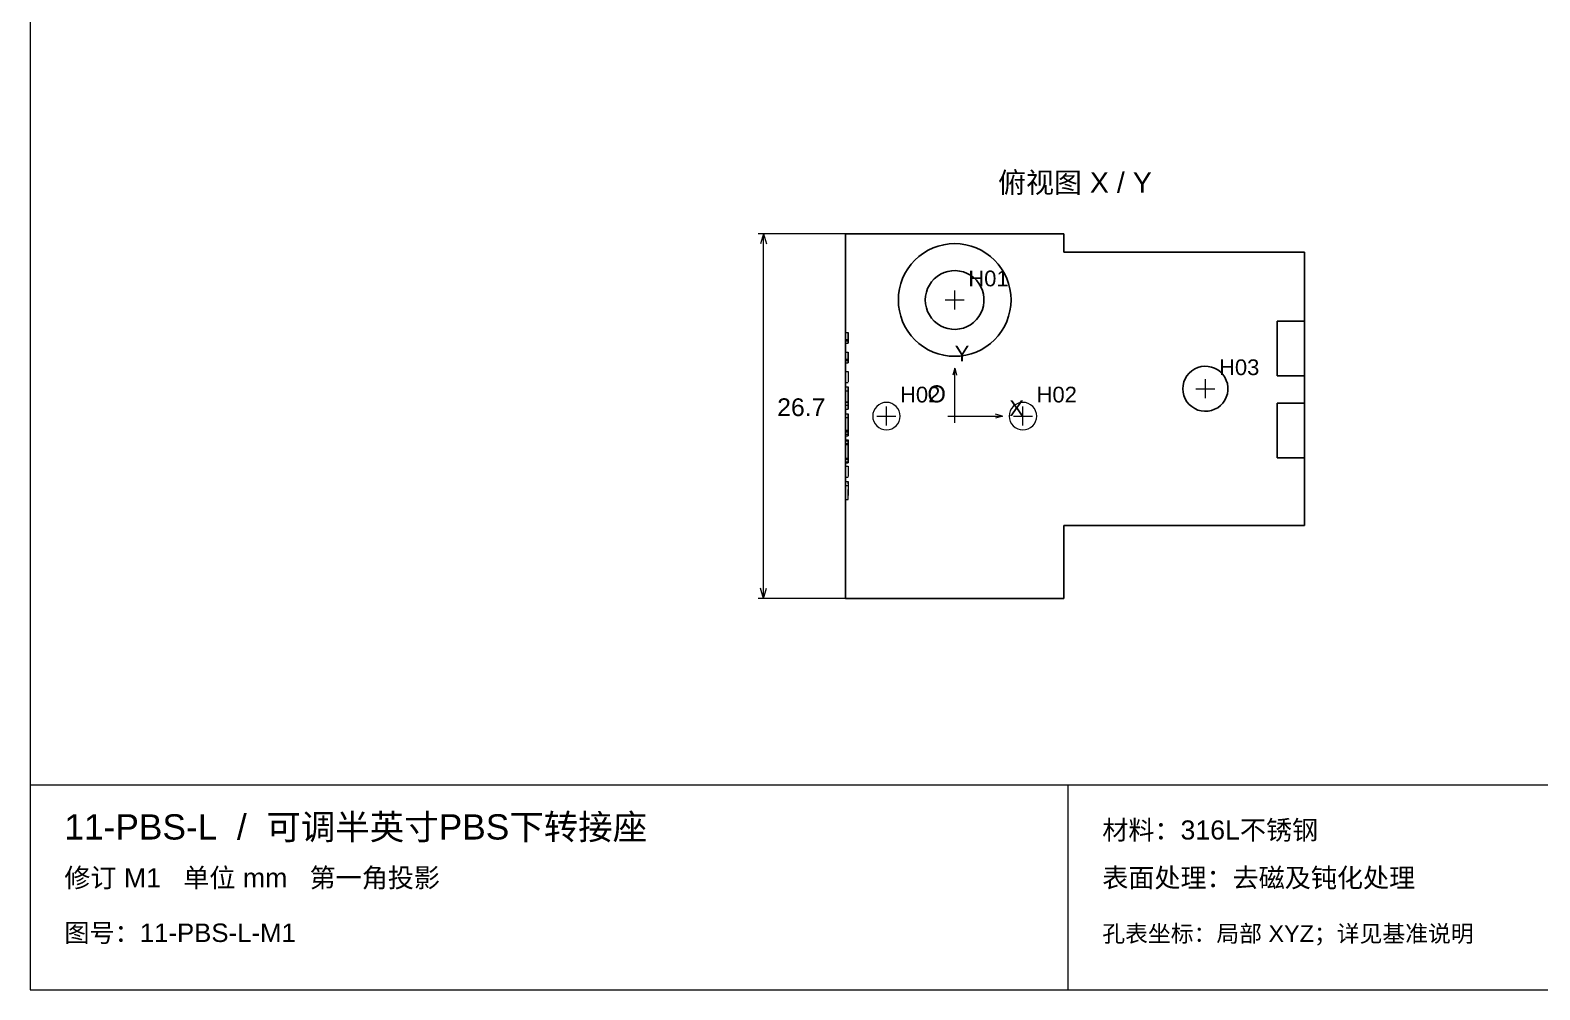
# Paper-space layout '01_三视图' of a CAD drawing. Header units: millimetres. Extents: x 8 to 450, y 8 to 289.
# Drawn here: x 8 to 229.1, y 8 to 148.5 of the extents above; entities that cross this region are included whole.
import ezdxf
from ezdxf.enums import TextEntityAlignment as Align

# ---------------------------------------------------------------- set-up
doc = ezdxf.new("R2010")
doc.units = ezdxf.units.MM
doc.linetypes.add('WP_HIDDEN', pattern=[2.3, 1.5, -0.8])
for name, color, linetype, lineweight in [('ANNOTATIONS', 7, 'CONTINUOUS', 18), ('HIDDEN', 7, 'WP_HIDDEN', 13), ('VISIBLE', 7, 'CONTINUOUS', 25)]:
    doc.layers.add(name, color=color, linetype=linetype, lineweight=lineweight)
doc.styles.add('CJK', font='Arial Unicode.ttf')

psp = doc.layouts.new('01_三视图')

# ---------------------------------------------------------------- linework, layer by layer
at = {"layer": 'ANNOTATIONS'}
for p, q in [((8, 289), (8, 8)), ((127.39, 118.7), (114.59, 118.7)), ((115.39, 118.7), (114.97, 117.2)), ((115.39, 65.3), (115.39, 118.7)), ((115.39, 118.7), (115.81, 117.2)), ((141.99, 109), (144.79, 109)), ((143.39, 107.6), (143.39, 110.4)), ((143.39, 99), (143.11, 98)), ((143.39, 92), (143.39, 99)), ((143.39, 99), (143.67, 98)), ((180.11, 94.6), (180.11, 97.4)), ((178.71, 96), (181.51, 96)), ((133.39, 90.6), (133.39, 93.4)), ((143.39, 91), (143.39, 93)), ((153.39, 90.6), (153.39, 93.4)), ((131.99, 92), (134.79, 92)), ((142.39, 92), (144.39, 92)), ((143.39, 92), (150.39, 92)), ((150.39, 92), (149.39, 92.28)), ((150.39, 92), (149.39, 91.72)), ((151.99, 92), (154.79, 92)), ((115.39, 65.3), (114.97, 66.8)), ((115.39, 65.3), (115.81, 66.8)), ((127.39, 65.3), (114.59, 65.3)), ((8, 38), (412, 38)), ((160, 8), (160, 38)), ((8, 8), (412, 8))]:
    psp.add_line(p, q, dxfattribs=at)
at = {"layer": 'HIDDEN'}
for points in [[(194.61, 76), (194.61, 116)], [(127.39, 103.47), (127.39, 103.83), (127.39, 104.23)], [(127.39, 104.23), (127.39, 103.97), (127.39, 103.68)], [(127.39, 104.23), (127.79, 104.23)], [(127.79, 103.68), (127.79, 103.98), (127.79, 104.23)], [(127.79, 104.23), (127.79, 103.82), (127.79, 103.47)], [(127.39, 103.68), (127.39, 103.41), (127.39, 103.19)], [(127.39, 103), (127.39, 103.09), (127.39, 103.19), (127.39, 103.32), (127.39, 103.47)], [(127.39, 103.19), (127.39, 102.67)], [(127.39, 103.19), (127.79, 103.19)], [(127.39, 102.67), (127.39, 103)], [(127.39, 103), (127.79, 103)], [(127.39, 102.67), (127.79, 102.67)], [(127.79, 103.19), (127.79, 103.41), (127.79, 103.68)], [(127.79, 103.47), (127.79, 103.32), (127.79, 103.19), (127.79, 103.08), (127.79, 103)], [(127.79, 102.67), (127.79, 103.19)], [(127.79, 103), (127.79, 102.67)], [(127.39, 100.6), (127.39, 100.96), (127.39, 101.37)], [(127.39, 101.37), (127.39, 101.11), (127.39, 100.82)], [(127.39, 101.37), (127.79, 101.37)], [(127.39, 100.82), (127.39, 100.55), (127.39, 100.33)], [(127.39, 100.14), (127.39, 100.22), (127.39, 100.33), (127.39, 100.45), (127.39, 100.6)], [(127.39, 100.33), (127.39, 99.8)], [(127.39, 100.33), (127.79, 100.33)], [(127.39, 99.8), (127.39, 100.14)], [(127.39, 100.14), (127.79, 100.14)], [(127.39, 99.8), (127.79, 99.8)], [(127.79, 100.82), (127.79, 101.11), (127.79, 101.37)], [(127.79, 101.37), (127.79, 100.96), (127.79, 100.6)], [(127.79, 100.33), (127.79, 100.54), (127.79, 100.82)], [(127.79, 100.6), (127.79, 100.45), (127.79, 100.32), (127.79, 100.22), (127.79, 100.14)], [(127.79, 99.8), (127.79, 100.33)], [(127.79, 100.14), (127.79, 99.8)], [(127.39, 96.92), (127.39, 98.52)], [(127.39, 98.52), (127.79, 98.52)], [(127.79, 98.52), (127.79, 96.92)], [(127.39, 96.92), (127.79, 96.92)], [(127.39, 94.67), (127.39, 96.27)], [(127.39, 96.27), (127.39, 95.71)], [(127.39, 96.27), (127.79, 96.27)], [(127.39, 95.71), (127.39, 94.62)], [(127.39, 95.71), (127.79, 95.71)], [(127.39, 94.61), (127.39, 95.71)], [(127.39, 95.71), (127.39, 94.62)], [(127.79, 96.27), (127.79, 94.67)], [(127.79, 95.71), (127.79, 96.27)], [(127.79, 94.62), (127.79, 95.71)], [(127.79, 95.71), (127.79, 94.61)], [(127.79, 94.62), (127.79, 95.71)], [(127.39, 94.02), (127.39, 94.15), (127.39, 94.3), (127.39, 94.47), (127.39, 94.67)], [(127.39, 94.62), (127.39, 94.23), (127.39, 93.89), (127.39, 93.59), (127.39, 93.37)], [(127.39, 94.62), (127.39, 94.45), (127.39, 94.3), (127.39, 94.19), (127.39, 94.1)], [(127.39, 93.84), (127.39, 93.97), (127.39, 94.15), (127.39, 94.37), (127.39, 94.61)], [(127.39, 94.1), (127.39, 93.9), (127.39, 93.74)], [(127.39, 94.1), (127.79, 94.1)], [(127.39, 93.5), (127.39, 93.73), (127.39, 94.02)], [(127.39, 94.02), (127.79, 94.02)], [(127.39, 93.61), (127.39, 93.62), (127.39, 93.66), (127.39, 93.74), (127.39, 93.84)], [(127.39, 93.74), (127.39, 93.64), (127.39, 93.61)], [(127.39, 93.61), (127.79, 93.61)], [(127.39, 93.16), (127.39, 93.3), (127.39, 93.5)], [(127.39, 93.37), (127.39, 93.22), (127.39, 93.11), (127.39, 93.05), (127.39, 93.03)], [(127.39, 93.03), (127.39, 93.06), (127.39, 93.16)], [(127.39, 93.03), (127.79, 93.03)], [(127.79, 94.67), (127.79, 94.47), (127.79, 94.3), (127.79, 94.15), (127.79, 94.02)], [(127.79, 93.37), (127.79, 93.58), (127.79, 93.86), (127.79, 94.2), (127.79, 94.62)], [(127.79, 94.1), (127.79, 94.18), (127.79, 94.3), (127.79, 94.45), (127.79, 94.62)], [(127.79, 94.61), (127.79, 94.36), (127.79, 94.14), (127.79, 93.97), (127.79, 93.84)], [(127.79, 93.74), (127.79, 93.9), (127.79, 94.1)], [(127.79, 94.02), (127.79, 93.73), (127.79, 93.5)], [(127.79, 93.84), (127.79, 93.74), (127.79, 93.66), (127.79, 93.62), (127.79, 93.61)], [(127.79, 93.61), (127.79, 93.64), (127.79, 93.74)], [(127.79, 93.5), (127.79, 93.3), (127.79, 93.16)], [(127.79, 93.03), (127.79, 93.05), (127.79, 93.11), (127.79, 93.22), (127.79, 93.37)], [(127.79, 93.16), (127.79, 93.06), (127.79, 93.03)], [(135.4, 92), (135.36, 92.39), (135.24, 92.77), (135.06, 93.12), (134.81, 93.42), (134.5, 93.67), (134.16, 93.86), (133.78, 93.97), (133.39, 94.01), (132.99, 93.97), (132.62, 93.86), (132.27, 93.67), (131.97, 93.42), (131.72, 93.12), (131.53, 92.77), (131.41, 92.39), (131.38, 92), (131.41, 91.61), (131.53, 91.23), (131.72, 90.88), (131.97, 90.58), (132.27, 90.33), (132.62, 90.14), (132.99, 90.03), (133.39, 89.99), (133.78, 90.03), (134.16, 90.14), (134.5, 90.33), (134.81, 90.58), (135.06, 90.88), (135.24, 91.23), (135.36, 91.61), (135.4, 92)], [(155.4, 92), (155.36, 92.39), (155.24, 92.77), (155.06, 93.12), (154.81, 93.42), (154.5, 93.67), (154.16, 93.86), (153.78, 93.97), (153.39, 94.01), (152.99, 93.97), (152.62, 93.86), (152.27, 93.67), (151.97, 93.42), (151.72, 93.12), (151.53, 92.77), (151.41, 92.39), (151.38, 92), (151.41, 91.61), (151.53, 91.23), (151.72, 90.88), (151.97, 90.58), (152.27, 90.33), (152.62, 90.14), (152.99, 90.03), (153.39, 89.99), (153.78, 90.03), (154.16, 90.14), (154.5, 90.33), (154.81, 90.58), (155.06, 90.88), (155.24, 91.23), (155.36, 91.61), (155.4, 92)], [(127.39, 90.74), (127.39, 92.33)], [(127.39, 92.33), (127.39, 90.71)], [(127.39, 92.33), (127.79, 92.33)], [(127.39, 91.77), (127.79, 91.77)], [(127.39, 90.85), (127.39, 91.77)], [(127.39, 91.77), (127.39, 90.92)], [(127.39, 90.71), (127.39, 91.77)], [(127.39, 91.77), (127.39, 90.79)], [(127.39, 90.92), (127.39, 90.71), (127.39, 90.53), (127.39, 90.39), (127.39, 90.27)], [(127.39, 90.31), (127.39, 90.41), (127.39, 90.53), (127.39, 90.68), (127.39, 90.85)], [(127.39, 90.79), (127.39, 90.6), (127.39, 90.43), (127.39, 90.29), (127.39, 90.16)], [(127.39, 89.95), (127.39, 90.12), (127.39, 90.3), (127.39, 90.74)], [(127.39, 90.71), (127.39, 90.34), (127.39, 90.02)], [(127.39, 90.33), (127.39, 90.39), (127.39, 90.48), (127.39, 90.71)], [(127.79, 92.33), (127.79, 90.74)], [(127.79, 90.71), (127.79, 92.33)], [(127.79, 91.77), (127.79, 90.85)], [(127.79, 90.92), (127.79, 91.77)], [(127.79, 91.77), (127.79, 90.71)], [(127.79, 90.79), (127.79, 91.77)], [(127.79, 90.27), (127.79, 90.38), (127.79, 90.53), (127.79, 90.71), (127.79, 90.92)], [(127.79, 90.85), (127.79, 90.68), (127.79, 90.53), (127.79, 90.41), (127.79, 90.31)], [(127.79, 90.16), (127.79, 90.28), (127.79, 90.43), (127.79, 90.59), (127.79, 90.79)], [(127.79, 90.74), (127.79, 90.5), (127.79, 90.3), (127.79, 90.11), (127.79, 89.95)], [(127.79, 90.02), (127.79, 90.34), (127.79, 90.71)], [(127.79, 90.71), (127.79, 90.58), (127.79, 90.48), (127.79, 90.39), (127.79, 90.33)], [(127.39, 90), (127.39, 90.15), (127.39, 90.33)], [(127.39, 89.99), (127.39, 90.12), (127.39, 90.31)], [(127.39, 90.27), (127.39, 90.1), (127.39, 89.98)], [(127.39, 90.16), (127.39, 89.97), (127.39, 89.82)], [(127.39, 90.02), (127.39, 89.77), (127.39, 89.56)], [(127.39, 89.79), (127.39, 89.88), (127.39, 90)], [(127.39, 89.88), (127.39, 89.91), (127.39, 89.99)], [(127.39, 89.98), (127.39, 89.91), (127.39, 89.88)], [(127.39, 89.49), (127.39, 89.69), (127.39, 89.95)], [(127.39, 89.33), (127.39, 89.44), (127.39, 89.58), (127.39, 89.74), (127.39, 89.92)], [(127.39, 89.92), (127.39, 89.66), (127.39, 89.47)], [(127.39, 89.92), (127.79, 89.92)], [(127.39, 89.88), (127.79, 89.88)], [(127.39, 89.82), (127.39, 89.73), (127.39, 89.7)], [(127.39, 89.7), (127.39, 89.72), (127.39, 89.79)], [(127.39, 89.7), (127.79, 89.7)], [(127.39, 89.56), (127.39, 89.39), (127.39, 89.25)], [(127.39, 89.33), (127.39, 89.34), (127.39, 89.37), (127.39, 89.42), (127.39, 89.49)], [(127.39, 89.47), (127.39, 89.36), (127.39, 89.33)], [(127.39, 89.12), (127.39, 89.13), (127.39, 89.17), (127.39, 89.24), (127.39, 89.33)], [(127.39, 89.33), (127.79, 89.33)], [(127.39, 89.25), (127.39, 89.15), (127.39, 89.12)], [(127.39, 89.12), (127.79, 89.12)], [(127.39, 88), (127.39, 88.54)], [(127.39, 88.54), (127.39, 88.52), (127.39, 88.47), (127.39, 88.4), (127.39, 88.3)], [(127.39, 88.54), (127.79, 88.54)], [(127.79, 90.33), (127.79, 90.15), (127.79, 90)], [(127.79, 90.31), (127.79, 90.12), (127.79, 89.99)], [(127.79, 89.98), (127.79, 90.1), (127.79, 90.27)], [(127.79, 89.82), (127.79, 89.97), (127.79, 90.16)], [(127.79, 89.56), (127.79, 89.77), (127.79, 90.02)], [(127.79, 90), (127.79, 89.88), (127.79, 89.79)], [(127.79, 89.99), (127.79, 89.91), (127.79, 89.88)], [(127.79, 89.88), (127.79, 89.91), (127.79, 89.98)], [(127.79, 89.95), (127.79, 89.69), (127.79, 89.49)], [(127.79, 89.47), (127.79, 89.66), (127.79, 89.92)], [(127.79, 89.92), (127.79, 89.74), (127.79, 89.58), (127.79, 89.44), (127.79, 89.33)], [(127.79, 89.7), (127.79, 89.73), (127.79, 89.82)], [(127.79, 89.79), (127.79, 89.72), (127.79, 89.7)], [(127.79, 89.25), (127.79, 89.39), (127.79, 89.56)], [(127.79, 89.49), (127.79, 89.42), (127.79, 89.37), (127.79, 89.34), (127.79, 89.33)], [(127.79, 89.33), (127.79, 89.36), (127.79, 89.47)], [(127.79, 89.33), (127.79, 89.24), (127.79, 89.17), (127.79, 89.13), (127.79, 89.12)], [(127.79, 89.12), (127.79, 89.15), (127.79, 89.25)], [(127.79, 88.3), (127.79, 88.4), (127.79, 88.47), (127.79, 88.52), (127.79, 88.54)], [(127.79, 88.54), (127.79, 88)], [(127.39, 88.19), (127.39, 88.27), (127.39, 88.33), (127.39, 88.36), (127.39, 88.37)], [(127.39, 88.37), (127.39, 88.34), (127.39, 88.22)], [(127.39, 88.37), (127.79, 88.37)], [(127.39, 88.3), (127.39, 88.18), (127.39, 88.04), (127.39, 87.87), (127.39, 87.69)], [(127.39, 88.22), (127.39, 88.03), (127.39, 87.77)], [(127.39, 87.66), (127.39, 87.96), (127.39, 88.09), (127.39, 88.19)], [(127.39, 87.83), (127.39, 87.94), (127.39, 88)], [(127.39, 88), (127.79, 88)], [(127.39, 87.4), (127.39, 87.65), (127.39, 87.83)], [(127.39, 87.67), (127.39, 87.74), (127.39, 87.79), (127.39, 87.82), (127.39, 87.83)], [(127.39, 87.83), (127.39, 87.82), (127.39, 87.77), (127.39, 87.7), (127.39, 87.6)], [(127.39, 87.83), (127.79, 87.83)], [(127.39, 87.77), (127.39, 87.62), (127.39, 87.43), (127.39, 87.21), (127.39, 86.95)], [(127.39, 87.69), (127.39, 87.48), (127.39, 87.25), (127.39, 86.72)], [(127.39, 86.82), (127.39, 87.11), (127.39, 87.35), (127.39, 87.54), (127.39, 87.67)], [(127.39, 86.88), (127.39, 87.28), (127.39, 87.66)], [(127.39, 87.6), (127.39, 87.46), (127.39, 87.29), (127.39, 87.08), (127.39, 86.85)], [(127.39, 86.75), (127.39, 87.09), (127.39, 87.4)], [(127.39, 86.95), (127.39, 86.69), (127.39, 86.48), (127.39, 86.31), (127.39, 86.19)], [(127.39, 86.04), (127.39, 86.43), (127.39, 86.88)], [(127.39, 86.85), (127.39, 86.63), (127.39, 86.43), (127.39, 86.25), (127.39, 86.11)], [(127.39, 85.87), (127.39, 86.04), (127.39, 86.26), (127.39, 86.52), (127.39, 86.82)], [(127.39, 86.18), (127.39, 86.45), (127.39, 86.75)], [(127.39, 86.72), (127.39, 86.29), (127.39, 85.9)], [(127.79, 88.22), (127.79, 88.34), (127.79, 88.37)], [(127.79, 88.37), (127.79, 88.36), (127.79, 88.33), (127.79, 88.27), (127.79, 88.19)], [(127.79, 87.69), (127.79, 87.87), (127.79, 88.04), (127.79, 88.18), (127.79, 88.3)], [(127.79, 87.77), (127.79, 88.04), (127.79, 88.22)], [(127.79, 88.19), (127.79, 88.09), (127.79, 87.97), (127.79, 87.82), (127.79, 87.66)], [(127.79, 88), (127.79, 87.94), (127.79, 87.83)], [(127.79, 87.83), (127.79, 87.65), (127.79, 87.4)], [(127.79, 87.6), (127.79, 87.7), (127.79, 87.77), (127.79, 87.82), (127.79, 87.83)], [(127.79, 87.83), (127.79, 87.82), (127.79, 87.79), (127.79, 87.74), (127.79, 87.67)], [(127.79, 86.95), (127.79, 87.22), (127.79, 87.45), (127.79, 87.63), (127.79, 87.77)], [(127.79, 86.72), (127.79, 87), (127.79, 87.25), (127.79, 87.48), (127.79, 87.69)], [(127.79, 87.67), (127.79, 87.55), (127.79, 87.37), (127.79, 87.13), (127.79, 86.82)], [(127.79, 87.66), (127.79, 87.29), (127.79, 86.88)], [(127.79, 86.85), (127.79, 87.09), (127.79, 87.29), (127.79, 87.46), (127.79, 87.6)], [(127.79, 87.4), (127.79, 87.09), (127.79, 86.75)], [(127.79, 86.19), (127.79, 86.3), (127.79, 86.47), (127.79, 86.68), (127.79, 86.95)], [(127.79, 86.88), (127.79, 86.43), (127.79, 86.04)], [(127.79, 86.11), (127.79, 86.25), (127.79, 86.42), (127.79, 86.62), (127.79, 86.85)], [(127.79, 86.82), (127.79, 86.5), (127.79, 86.24), (127.79, 86.03), (127.79, 85.87)], [(127.79, 86.75), (127.79, 86.44), (127.79, 86.18)], [(127.79, 85.9), (127.79, 86.29), (127.79, 86.72)], [(127.39, 86.19), (127.39, 85.96), (127.39, 85.81)], [(127.39, 85.81), (127.39, 85.96), (127.39, 86.18)], [(127.39, 86.11), (127.39, 86), (127.39, 85.91), (127.39, 85.85), (127.39, 85.82)], [(127.39, 85.49), (127.39, 85.59), (127.39, 85.72), (127.39, 86.04)], [(127.39, 85.9), (127.39, 85.73), (127.39, 85.58), (127.39, 85.45), (127.39, 85.34)], [(127.39, 85.33), (127.39, 85.43), (127.39, 85.55), (127.39, 85.7), (127.39, 85.87)], [(127.39, 85.82), (127.39, 85.28)], [(127.39, 85.82), (127.79, 85.82)], [(127.39, 85.81), (127.39, 85.72), (127.39, 85.69)], [(127.39, 85.69), (127.39, 85.72), (127.39, 85.81)], [(127.39, 85.69), (127.79, 85.69)], [(127.39, 85.28), (127.39, 85.3), (127.39, 85.34), (127.39, 85.4), (127.39, 85.49)], [(127.39, 85.34), (127.39, 85.26), (127.39, 85.2), (127.39, 85.16), (127.39, 85.15)], [(127.39, 85.15), (127.39, 85.16), (127.39, 85.19), (127.39, 85.25), (127.39, 85.33)], [(127.39, 85.28), (127.79, 85.28)], [(127.39, 85.15), (127.79, 85.15)], [(127.39, 83.04), (127.39, 84.65)], [(127.39, 84.65), (127.79, 84.65)], [(127.79, 85.81), (127.79, 85.96), (127.79, 86.19)], [(127.79, 86.18), (127.79, 85.96), (127.79, 85.81)], [(127.79, 85.82), (127.79, 85.85), (127.79, 85.91), (127.79, 86), (127.79, 86.11)], [(127.79, 86.04), (127.79, 85.87), (127.79, 85.72), (127.79, 85.59), (127.79, 85.49)], [(127.79, 85.34), (127.79, 85.45), (127.79, 85.58), (127.79, 85.73), (127.79, 85.9)], [(127.79, 85.87), (127.79, 85.7), (127.79, 85.55), (127.79, 85.43), (127.79, 85.33)], [(127.79, 85.28), (127.79, 85.82)], [(127.79, 85.81), (127.79, 85.72), (127.79, 85.69)], [(127.79, 85.69), (127.79, 85.72), (127.79, 85.81)], [(127.79, 85.49), (127.79, 85.4), (127.79, 85.34), (127.79, 85.3), (127.79, 85.28)], [(127.79, 85.15), (127.79, 85.16), (127.79, 85.2), (127.79, 85.26), (127.79, 85.34)], [(127.79, 85.33), (127.79, 85.25), (127.79, 85.19), (127.79, 85.16), (127.79, 85.15)], [(127.79, 84.65), (127.79, 83.04)], [(127.39, 83.04), (127.79, 83.04)], [(127.39, 81.86), (127.39, 82.42)], [(127.39, 82.42), (127.39, 79.77)], [(127.39, 82.42), (127.79, 82.42)], [(127.39, 79.77), (127.39, 81.86)], [(127.39, 81.86), (127.79, 81.86)], [(127.79, 82.42), (127.79, 81.86)], [(127.79, 79.77), (127.79, 82.42)], [(127.79, 81.86), (127.79, 79.77)], [(127.39, 79.77), (127.79, 79.77)]]:
    psp.add_lwpolyline(points, dxfattribs=at)
at = {"layer": 'VISIBLE'}
for points in [[(127.39, 65.3), (127.39, 118.7)], [(127.39, 118.7), (159.39, 118.7)], [(135.14, 109), (135.18, 109.81), (135.29, 110.61), (135.49, 111.39), (135.76, 112.16), (136.11, 112.89), (136.53, 113.58), (137.01, 114.23), (137.55, 114.83), (138.15, 115.38), (138.8, 115.86), (139.5, 116.28), (140.23, 116.62), (140.99, 116.89), (141.78, 117.09), (142.58, 117.21), (143.39, 117.25), (144.19, 117.21), (145, 117.09), (145.78, 116.89), (146.54, 116.62), (147.28, 116.28), (147.97, 115.86), (148.62, 115.38), (149.22, 114.83), (149.76, 114.23), (150.25, 113.58), (150.66, 112.89), (151.01, 112.16), (151.28, 111.39), (151.48, 110.61), (151.6, 109.81), (151.64, 109), (151.6, 108.19), (151.48, 107.39), (151.28, 106.61), (151.01, 105.84), (150.66, 105.11), (150.25, 104.42), (149.76, 103.77), (149.22, 103.17), (148.62, 102.62), (147.97, 102.14), (147.28, 101.72), (146.54, 101.38), (145.78, 101.11), (145, 100.91), (144.19, 100.79), (143.39, 100.75), (142.58, 100.79), (141.78, 100.91), (140.99, 101.11), (140.23, 101.38), (139.5, 101.72), (138.8, 102.14), (138.15, 102.62), (137.55, 103.17), (137.01, 103.77), (136.53, 104.42), (136.11, 105.11), (135.76, 105.84), (135.49, 106.61), (135.29, 107.39), (135.18, 108.19), (135.14, 109)], [(159.39, 116), (159.39, 118.7)], [(159.39, 116), (194.61, 116)], [(194.61, 105.9), (194.61, 116)], [(139.09, 109), (139.12, 109.57), (139.24, 110.14), (139.43, 110.68), (139.69, 111.19), (140.01, 111.66), (140.4, 112.09), (140.84, 112.46), (141.32, 112.77), (141.84, 113.01), (142.39, 113.18), (142.96, 113.28), (143.53, 113.3), (144.1, 113.24), (144.66, 113.11), (145.2, 112.9), (145.7, 112.62), (146.16, 112.28), (146.58, 111.88), (146.93, 111.43), (147.22, 110.94), (147.45, 110.41), (147.6, 109.86), (147.68, 109.29), (147.68, 108.71), (147.6, 108.14), (147.45, 107.59), (147.22, 107.06), (146.93, 106.57), (146.58, 106.12), (146.16, 105.72), (145.7, 105.38), (145.2, 105.1), (144.66, 104.89), (144.1, 104.76), (143.53, 104.7), (142.96, 104.72), (142.39, 104.82), (141.84, 104.99), (141.32, 105.23), (140.84, 105.54), (140.4, 105.91), (140.01, 106.34), (139.69, 106.81), (139.43, 107.32), (139.24, 107.86), (139.12, 108.43), (139.09, 109)], [(190.61, 105.9), (194.61, 105.9)], [(190.61, 97.9), (190.61, 105.9)], [(194.61, 97.9), (194.61, 105.9)], [(176.81, 96), (176.85, 96.5), (176.97, 97), (177.16, 97.46), (177.41, 97.9), (177.74, 98.29), (178.11, 98.62), (178.54, 98.9), (179, 99.11), (179.49, 99.24), (179.99, 99.3), (180.49, 99.28), (180.99, 99.18), (181.46, 99.01), (181.91, 98.77), (182.31, 98.46), (182.66, 98.1), (182.95, 97.69), (183.17, 97.23), (183.33, 96.75), (183.4, 96.25), (183.4, 95.75), (183.33, 95.25), (183.17, 94.77), (182.95, 94.31), (182.66, 93.9), (182.31, 93.54), (181.91, 93.23), (181.46, 92.99), (180.99, 92.82), (180.49, 92.72), (179.99, 92.7), (179.49, 92.76), (179, 92.89), (178.54, 93.1), (178.11, 93.38), (177.74, 93.71), (177.41, 94.1), (177.16, 94.54), (176.97, 95), (176.85, 95.5), (176.81, 96)], [(190.61, 97.9), (194.61, 97.9)], [(194.61, 93.9), (194.61, 97.9)], [(190.61, 93.9), (194.61, 93.9)], [(190.61, 85.9), (190.61, 93.9)], [(194.61, 85.9), (194.61, 93.9)], [(190.61, 85.9), (194.61, 85.9)], [(194.61, 76), (194.61, 85.9)], [(159.39, 65.3), (159.39, 76)], [(159.39, 76), (194.61, 76)], [(127.39, 65.3), (159.39, 65.3)]]:
    psp.add_lwpolyline(points, dxfattribs=at)

# ---------------------------------------------------------------- texts
at = {"layer": 'ANNOTATIONS', "style": 'CJK'}
psp.add_text('俯视图 X / Y', height=3, dxfattribs=at).set_placement((161, 124.7), align=Align.CENTER)
for s, height, p in [('H01', 2.3, (145.39, 111)), ('Y', 2.3, (143.39, 100)), ('H03', 2.3, (182.11, 98)), ('H02', 2.3, (135.39, 94)), ('O', 2.5, (139.39, 94)), ('H02', 2.3, (155.39, 94)), ('26.7', 2.6, (117.39, 92)), ('X', 2.3, (151.39, 92)), ('11-PBS-L  /  可调半英寸PBS下转接座', 3.7, (13, 30)), ('材料：316L不锈钢', 2.8, (165, 30)), ('修订 M1   单位 mm   第一角投影', 2.8, (13, 23)), ('表面处理：去磁及钝化处理', 2.8, (165, 23)), ('图号：11-PBS-L-M1', 2.7, (13, 15)), ('孔表坐标：局部 XYZ；详见基准说明', 2.45, (165, 15))]:
    psp.add_text(s, height=height, dxfattribs=at).set_placement(p)

doc.saveas('drawing.dxf')
